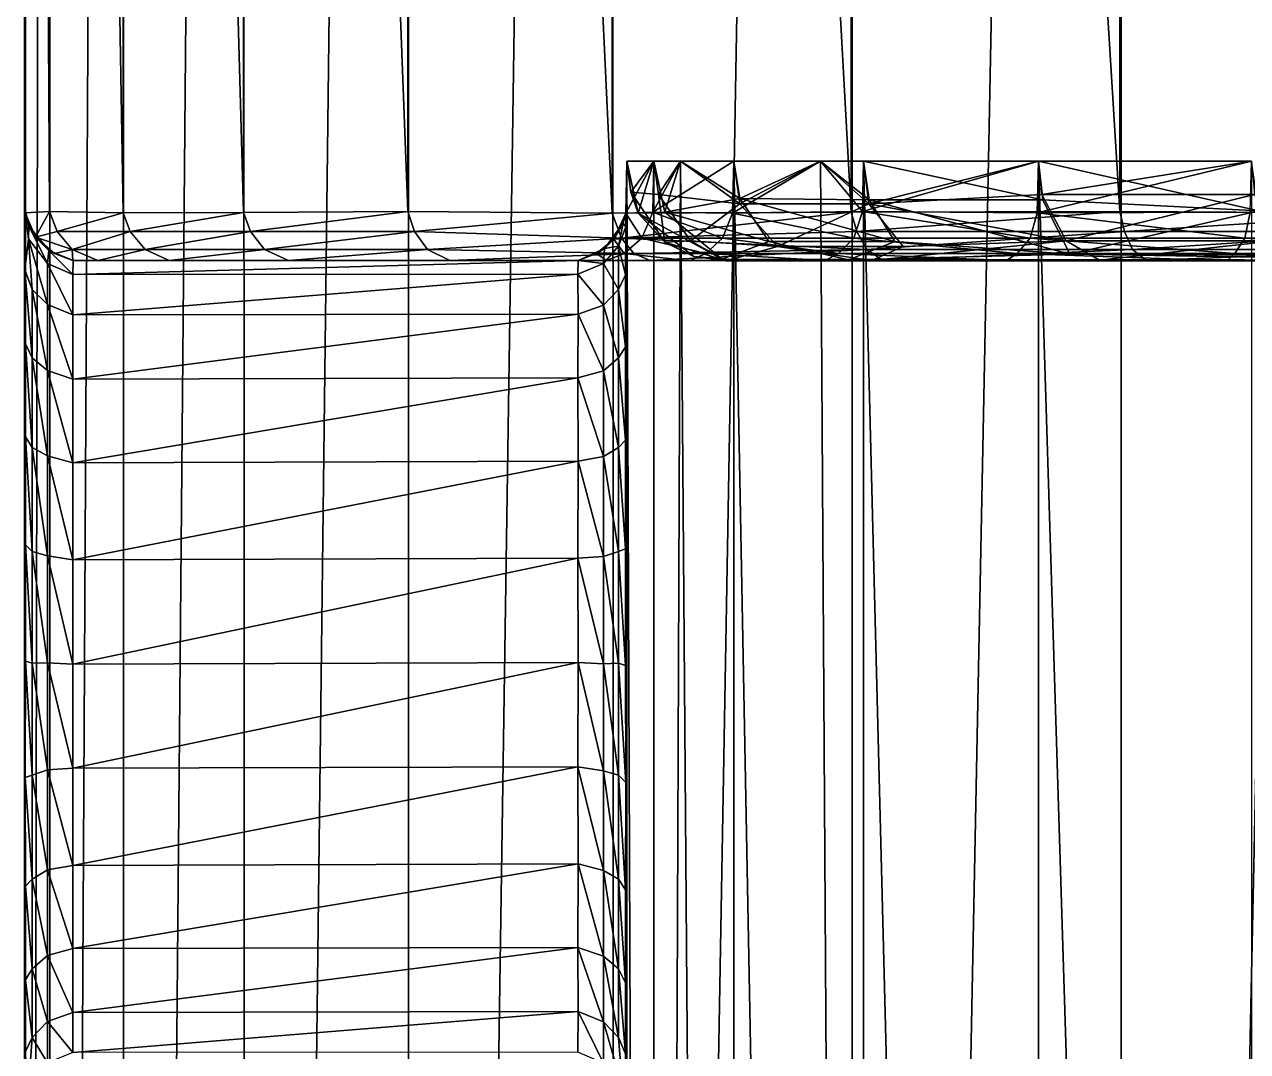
# Model space of a CAD drawing. Extents: x 1024.23 to 1033.17, y -779.2 to -772.4.
# Drawn here: x 1024.23 to 1024.839, y -776.193 to -775.682 of the extents above; entities that cross this region are included whole.
import ezdxf

# ---------------------------------------------------------------- set-up
doc = ezdxf.new("R2010")
doc.units = 0

msp = doc.modelspace()

# ---------------------------------------------------------------- linework, layer by layer
for points in [[(1024.230103, -772.426575, 4.697234), (1024.230225, -779.173706, 4.698712), (1024.242554, -772.424988, 4.855422)], [(1024.230225, -775.80426, 3.810831), (1024.230591, -775.841187, 3.857082), (1024.230103, -772.426575, 4.697234)], [(1024.230103, -772.426575, 4.697234), (1024.230591, -775.841187, 3.857082), (1024.230591, -775.88739, 3.892862)], [(1024.230103, -772.426575, 4.697234), (1024.230591, -775.88739, 3.892862), (1024.230591, -775.941223, 3.915469)], [(1024.230103, -772.426575, 4.697234), (1024.230469, -773.45697, 3.916535), (1024.230225, -775.80426, 3.810831)], [(1024.230103, -776.97345, 3.745025), (1024.230591, -777.005798, 3.810566), (1024.230103, -772.426575, 4.697234)], [(1024.230103, -772.426575, 4.697234), (1024.230591, -777.005798, 3.810566), (1024.230591, -777.041138, 3.857082)], [(1024.230103, -772.426575, 4.697234), (1024.230591, -777.041138, 3.857082), (1024.230591, -777.087341, 3.892862)], [(1024.230591, -777.087341, 3.892862), (1024.230591, -777.141235, 3.915469), (1024.230103, -772.426575, 4.697234)], [(1024.230103, -772.426575, 4.697234), (1024.230591, -777.141235, 3.915469), (1024.230469, -777.198914, 3.923844)], [(1024.230103, -772.426575, 4.697234), (1024.230469, -777.198914, 3.923844), (1024.230225, -779.173706, 4.698712)], [(1024.230591, -775.941223, 3.915469), (1024.230591, -775.999084, 3.923361), (1024.230103, -772.426575, 4.697234)], [(1024.230103, -772.426575, 4.697234), (1024.230591, -775.999084, 3.923361), (1024.230469, -776.056946, 3.916535)], [(1024.230103, -772.426575, 4.697234), (1024.230469, -776.056946, 3.916535), (1024.230103, -776.97345, 3.745025)], [(1024.242554, -772.424988, 4.855422), (1024.230225, -779.173706, 4.698712), (1024.24292, -779.175903, 4.856593)], [(1024.242554, -772.424988, 4.855422), (1024.24292, -779.175903, 4.856593), (1024.279175, -772.424438, 5.007745)], [(1024.279175, -772.424438, 5.007745), (1024.24292, -779.175903, 4.856593), (1024.279663, -779.176147, 5.009064)], [(1024.279175, -772.424438, 5.007745), (1024.279663, -779.176147, 5.009064), (1024.339111, -772.4245, 5.152732)], [(1024.339111, -772.4245, 5.152732), (1024.279663, -779.176147, 5.009064), (1024.3396, -779.175354, 5.15386)], [(1024.339111, -772.4245, 5.152732), (1024.3396, -779.175354, 5.15386), (1024.421021, -772.424988, 5.286726)], [(1024.421021, -772.424988, 5.286726), (1024.3396, -779.175354, 5.15386), (1024.421753, -779.175659, 5.287683)], [(1024.421021, -772.424988, 5.286726), (1024.421753, -779.175659, 5.287683), (1024.522827, -772.424133, 5.405822)], [(1024.522827, -772.424133, 5.405822), (1024.421753, -779.175659, 5.287683), (1024.523682, -779.176147, 5.406785)], [(1024.522827, -772.424133, 5.405822), (1024.523682, -779.176147, 5.406785), (1024.641846, -772.424683, 5.507812)], [(1024.641846, -772.424683, 5.507812), (1024.523682, -779.176147, 5.406785), (1024.642822, -779.175354, 5.508614)], [(1024.641846, -772.424683, 5.507812), (1024.642822, -779.175354, 5.508614), (1024.775635, -772.424988, 5.590033)], [(1024.775635, -772.424988, 5.590033), (1024.642822, -779.175354, 5.508614), (1024.776855, -779.175842, 5.590468)], [(1024.775635, -772.424988, 5.590033), (1024.776855, -779.175842, 5.590468), (1024.920532, -772.424133, 5.64992)], [(1024.920532, -772.424133, 5.64992), (1024.776855, -779.175842, 5.590468), (1024.921875, -779.175903, 5.650414)], [(1024.230225, -775.80426, 3.810831), (1024.230469, -773.45697, 3.916535), (1024.230591, -773.511169, 3.893895)], [(1024.230225, -775.80426, 3.810831), (1024.230591, -773.511169, 3.893895), (1024.231201, -773.554443, 3.856605)], [(1024.231201, -773.554443, 3.856605), (1024.230591, -773.593506, 3.812353), (1024.230225, -775.80426, 3.810831)], [(1024.230225, -775.80426, 3.810831), (1024.230591, -773.593506, 3.812353), (1024.230103, -773.62616, 3.744617)], [(1024.230103, -773.62616, 3.744617), (1024.230469, -773.624329, 3.498591), (1024.230469, -775.775879, 3.500543)], [(1024.230225, -775.80426, 3.810831), (1024.230103, -773.62616, 3.744617), (1024.230103, -775.773132, 3.743425)], [(1024.230103, -775.773132, 3.743425), (1024.230103, -773.62616, 3.744617), (1024.230469, -775.775879, 3.500543)], [(1024.230469, -775.775879, 3.500543), (1024.230469, -773.624329, 3.498591), (1024.242554, -775.77533, 3.34369)], [(1024.242554, -775.77533, 3.34369), (1024.230469, -773.624329, 3.498591), (1024.242798, -773.624695, 3.342476)], [(1024.242554, -775.77533, 3.34369), (1024.242798, -773.624695, 3.342476), (1024.279175, -775.77594, 3.191369)], [(1024.279175, -775.77594, 3.191369), (1024.242798, -773.624695, 3.342476), (1024.279663, -773.624207, 3.190049)], [(1024.279175, -775.77594, 3.191369), (1024.279663, -773.624207, 3.190049), (1024.339111, -775.775818, 3.046382)], [(1024.339111, -775.775818, 3.046382), (1024.279663, -773.624207, 3.190049), (1024.3396, -773.625, 3.045252)], [(1024.339111, -775.775818, 3.046382), (1024.3396, -773.625, 3.045252), (1024.421021, -775.77533, 2.912387)], [(1024.421021, -775.77533, 2.912387), (1024.3396, -773.625, 3.045252), (1024.421753, -773.624695, 2.91143)], [(1024.421021, -775.77533, 2.912387), (1024.421753, -773.624695, 2.91143), (1024.522827, -775.776184, 2.793291)], [(1024.522827, -775.776184, 2.793291), (1024.421753, -773.624695, 2.91143), (1024.523682, -773.624207, 2.792327)], [(1024.522827, -775.776184, 2.793291), (1024.523682, -773.624207, 2.792327), (1024.641846, -775.775635, 2.6913)], [(1024.641846, -775.775635, 2.6913), (1024.523682, -773.624207, 2.792327), (1024.642822, -773.625, 2.6905)], [(1024.641846, -775.775635, 2.6913), (1024.642822, -773.625, 2.6905), (1024.775635, -775.77533, 2.60908)], [(1024.775635, -775.77533, 2.60908), (1024.642822, -773.625, 2.6905), (1024.776855, -773.624512, 2.608645)], [(1024.775635, -775.77533, 2.60908), (1024.776855, -773.624512, 2.608645), (1024.920532, -775.776184, 2.549193)], [(1024.920532, -775.776184, 2.549193), (1024.776855, -773.624512, 2.608645), (1024.921875, -773.624451, 2.548699)], [(1024.529419, -777.14325, 3.916003), (1024.529419, -777.089172, 3.893895), (1024.530029, -775.750183, 4.699555)], [(1024.529419, -775.943237, 3.916003), (1024.529419, -775.88916, 3.893895), (1024.530029, -775.750183, 4.699555)], [(1024.530029, -775.750183, 4.699555), (1024.529419, -775.88916, 3.893895), (1024.529419, -775.842651, 3.85854)], [(1024.530029, -775.750183, 4.699555), (1024.529419, -775.842651, 3.85854), (1024.529419, -775.806885, 3.812354)], [(1024.529541, -775.782898, 3.755228), (1024.530029, -775.750183, 4.699555), (1024.529419, -775.806885, 3.812354)], [(1024.529419, -777.089172, 3.893895), (1024.529419, -777.042664, 3.85854), (1024.530029, -775.750183, 4.699555)], [(1024.530029, -775.750183, 4.699555), (1024.529419, -777.042664, 3.85854), (1024.529419, -777.006836, 3.812354)], [(1024.530029, -775.750183, 4.699555), (1024.529419, -777.006836, 3.812354), (1024.530029, -776.975342, 3.749626)], [(1024.530029, -775.750183, 4.699555), (1024.529541, -777.25946, 3.91587), (1024.529419, -777.201233, 3.923361)], [(1024.530029, -775.750183, 4.699555), (1024.529419, -777.201233, 3.923361), (1024.529419, -777.14325, 3.916003)], [(1024.530029, -775.750183, 4.699555), (1024.529541, -776.059448, 3.91587), (1024.529419, -776.001221, 3.923361)], [(1024.530029, -775.750183, 4.699555), (1024.529419, -776.001221, 3.923361), (1024.529419, -775.943237, 3.916003)], [(1024.529541, -775.776062, 3.500329), (1024.530029, -775.750183, 3.499557), (1024.529541, -775.782898, 3.755228)], [(1024.529541, -775.782898, 3.755228), (1024.530029, -775.750183, 3.499557), (1024.530029, -775.750183, 4.699555)], [(1024.529907, -779.174744, 4.701513), (1024.529541, -777.25946, 3.91587), (1024.530029, -775.750183, 4.699555)], [(1024.530029, -776.975342, 3.749626), (1024.529541, -776.059448, 3.91587), (1024.530029, -775.750183, 4.699555)], [(1024.542969, -775.775635, 3.363482), (1024.543457, -775.750183, 3.362995), (1024.529541, -775.776062, 3.500329)], [(1024.529541, -775.776062, 3.500329), (1024.543457, -775.750183, 3.362995), (1024.530029, -775.750183, 3.499557)], [(1024.529907, -779.174744, 4.701513), (1024.530029, -775.750183, 4.699555), (1024.543213, -779.175293, 4.836591)], [(1024.535645, -775.776062, 4.702194), (1024.543457, -775.750183, 4.836118), (1024.530029, -775.750183, 4.699555)], [(1024.543457, -775.750183, 3.362995), (1024.532104, -775.765625, 3.500167), (1024.530029, -775.750183, 3.499557)], [(1024.530029, -775.750183, 3.499557), (1024.532104, -775.765625, 3.500167), (1024.530029, -775.750183, 4.699555)], [(1024.530029, -775.750183, 4.699555), (1024.532104, -775.765625, 3.500167), (1024.535645, -775.776062, 4.702194)], [(1024.543213, -779.175293, 4.836591), (1024.530029, -775.750183, 4.699555), (1024.543457, -775.750183, 4.836118)], [(1024.545898, -775.766785, 3.363392), (1024.532104, -775.765625, 3.500167), (1024.543457, -775.750183, 3.362995)], [(1024.535645, -775.776062, 4.702194), (1024.549072, -775.775574, 4.836303), (1024.543457, -775.750183, 4.836118)], [(1024.582642, -775.776184, 3.231989), (1024.583374, -775.750183, 3.23168), (1024.542969, -775.775635, 3.363482)], [(1024.542969, -775.775635, 3.363482), (1024.583374, -775.750183, 3.23168), (1024.556763, -775.750183, 3.319254)], [(1024.542969, -775.775635, 3.363482), (1024.556763, -775.750183, 3.319254), (1024.543457, -775.750183, 3.362995)], [(1024.543213, -779.175293, 4.836591), (1024.543457, -775.750183, 4.836118), (1024.556763, -775.750183, 4.879859)], [(1024.543213, -779.175293, 4.836591), (1024.556763, -775.750183, 4.879859), (1024.583008, -779.176147, 4.96813)], [(1024.556763, -775.750183, 4.879859), (1024.543457, -775.750183, 4.836118), (1024.549072, -775.775574, 4.836303)], [(1024.543457, -775.750183, 3.362995), (1024.556763, -775.750183, 3.319254), (1024.545898, -775.766785, 3.363392)], [(1024.545898, -775.766785, 3.363392), (1024.556763, -775.750183, 3.319254), (1024.586426, -775.771484, 3.233812)], [(1024.549072, -775.775574, 4.836303), (1024.586304, -775.768799, 4.966765), (1024.556763, -775.750183, 4.879859)], [(1024.556763, -775.750183, 4.879859), (1024.586304, -775.768799, 4.966765), (1024.583374, -775.750183, 4.967433)], [(1024.556763, -775.750183, 3.319254), (1024.583374, -775.750183, 3.23168), (1024.586426, -775.771484, 3.233812)], [(1024.583008, -779.176147, 4.96813), (1024.556763, -775.750183, 4.879859), (1024.583374, -775.750183, 4.967433)], [(1024.647461, -775.77533, 3.110823), (1024.626465, -775.750183, 3.15097), (1024.582642, -775.776184, 3.231989)], [(1024.582642, -775.776184, 3.231989), (1024.626465, -775.750183, 3.15097), (1024.583374, -775.750183, 3.23168)], [(1024.583008, -779.176147, 4.96813), (1024.583374, -775.750183, 4.967433), (1024.647949, -779.175659, 5.089164)], [(1024.626465, -775.750183, 5.048143), (1024.583374, -775.750183, 4.967433), (1024.586304, -775.768799, 4.966765)], [(1024.626465, -775.750183, 3.15097), (1024.586426, -775.771484, 3.233812), (1024.583374, -775.750183, 3.23168)], [(1024.647949, -779.175659, 5.089164), (1024.583374, -775.750183, 4.967433), (1024.626465, -775.750183, 5.048143)], [(1024.650757, -775.76947, 5.086393), (1024.626465, -775.750183, 5.048143), (1024.586304, -775.768799, 4.966765)], [(1024.650635, -775.771484, 3.113373), (1024.586426, -775.771484, 3.233812), (1024.626465, -775.750183, 3.15097)], [(1024.647949, -775.750183, 5.088454), (1024.626465, -775.750183, 5.048143), (1024.650757, -775.76947, 5.086393)], [(1024.626465, -775.750183, 3.15097), (1024.647949, -775.750183, 3.110659), (1024.650635, -775.771484, 3.113373)], [(1024.647949, -779.175659, 5.089164), (1024.626465, -775.750183, 5.048143), (1024.647949, -775.750183, 5.088454)], [(1024.647461, -775.77533, 3.110823), (1024.647949, -775.750183, 3.110659), (1024.626465, -775.750183, 3.15097)], [(1024.734375, -775.77594, 3.004682), (1024.735107, -775.750183, 3.004583), (1024.647461, -775.77533, 3.110823)], [(1024.647461, -775.77533, 3.110823), (1024.735107, -775.750183, 3.004583), (1024.647949, -775.750183, 3.110659)], [(1024.650757, -775.76947, 5.086393), (1024.737305, -775.76947, 5.19197), (1024.647949, -775.750183, 5.088454)], [(1024.647949, -775.750183, 5.088454), (1024.737305, -775.76947, 5.19197), (1024.735107, -775.750183, 5.19453)], [(1024.735107, -775.750183, 3.004583), (1024.650635, -775.771484, 3.113373), (1024.647949, -775.750183, 3.110659)], [(1024.647949, -779.175659, 5.089164), (1024.647949, -775.750183, 5.088454), (1024.735107, -779.175903, 5.195254)], [(1024.735107, -779.175903, 5.195254), (1024.647949, -775.750183, 5.088454), (1024.735107, -775.750183, 5.19453)], [(1024.736816, -775.766785, 3.006298), (1024.650635, -775.771484, 3.113373), (1024.735107, -775.750183, 3.004583)], [(1024.840454, -775.775635, 2.917508), (1024.841064, -775.750183, 2.91753), (1024.734375, -775.77594, 3.004682)], [(1024.734375, -775.77594, 3.004682), (1024.841064, -775.750183, 2.91753), (1024.735107, -775.750183, 3.004583)], [(1024.737305, -775.76947, 5.19197), (1024.844727, -775.774963, 5.277847), (1024.735107, -775.750183, 5.19453)], [(1024.735107, -775.750183, 5.19453), (1024.844727, -775.774963, 5.277847), (1024.841064, -775.750183, 5.281583)], [(1024.841064, -775.750183, 2.91753), (1024.736816, -775.766785, 3.006298), (1024.735107, -775.750183, 3.004583)], [(1024.735107, -779.175903, 5.195254), (1024.735107, -775.750183, 5.19453), (1024.841309, -779.175354, 5.282087)], [(1024.841309, -779.175354, 5.282087), (1024.735107, -775.750183, 5.19453), (1024.841064, -775.750183, 5.281583)], [(1024.842651, -775.766785, 2.919572), (1024.736816, -775.766785, 3.006298), (1024.841064, -775.750183, 2.91753)], [(1024.545898, -775.766785, 3.363392), (1024.54895, -775.790466, 3.496699), (1024.532104, -775.765625, 3.500167)], [(1024.535645, -775.776062, 4.702194), (1024.532104, -775.765625, 3.500167), (1024.54895, -775.790466, 3.496699)], [(1024.545898, -775.766785, 3.363392), (1024.586426, -775.771484, 3.233812), (1024.561768, -775.789917, 3.365315)], [(1024.561768, -775.789917, 3.365315), (1024.54895, -775.790466, 3.496699), (1024.545898, -775.766785, 3.363392)], [(1024.549072, -775.775574, 4.836303), (1024.60083, -775.790161, 4.959241), (1024.586304, -775.768799, 4.966765)], [(1024.561768, -775.789917, 3.365315), (1024.586426, -775.771484, 3.233812), (1024.605103, -775.792786, 3.239915)], [(1024.650757, -775.76947, 5.086393), (1024.586304, -775.768799, 4.966765), (1024.663574, -775.790161, 5.07699)], [(1024.663574, -775.790161, 5.07699), (1024.586304, -775.768799, 4.966765), (1024.60083, -775.790161, 4.959241)], [(1024.650635, -775.771484, 3.113373), (1024.605103, -775.792786, 3.239915), (1024.586426, -775.771484, 3.233812)], [(1024.667725, -775.792786, 3.122987), (1024.605103, -775.792786, 3.239915), (1024.650635, -775.771484, 3.113373)], [(1024.748901, -775.789917, 3.016662), (1024.650635, -775.771484, 3.113373), (1024.736816, -775.766785, 3.006298)], [(1024.748901, -775.789917, 3.016662), (1024.667725, -775.792786, 3.122987), (1024.650635, -775.771484, 3.113373)], [(1024.663574, -775.790161, 5.07699), (1024.75061, -775.796509, 5.171463), (1024.650757, -775.76947, 5.086393)], [(1024.650757, -775.76947, 5.086393), (1024.75061, -775.796509, 5.171463), (1024.737305, -775.76947, 5.19197)], [(1024.842651, -775.766785, 2.919572), (1024.748901, -775.789917, 3.016662), (1024.736816, -775.766785, 3.006298)], [(1024.75061, -775.796509, 5.171463), (1024.844727, -775.774963, 5.277847), (1024.737305, -775.76947, 5.19197)], [(1024.852417, -775.789917, 2.932088), (1024.748901, -775.789917, 3.016662), (1024.842651, -775.766785, 2.919572)], [(1024.230469, -775.775879, 3.500543), (1024.2323, -775.782349, 3.699566), (1024.230103, -775.773132, 3.743425)], [(1024.230225, -775.80426, 3.810831), (1024.230103, -775.773132, 3.743425), (1024.232056, -775.788879, 3.755152)], [(1024.232056, -775.788879, 3.755152), (1024.230103, -775.773132, 3.743425), (1024.2323, -775.782349, 3.699566)], [(1024.235596, -775.788025, 3.499558), (1024.230469, -775.775879, 3.500543), (1024.242554, -775.77533, 3.34369)], [(1024.235596, -775.788025, 3.499558), (1024.2323, -775.782349, 3.699566), (1024.230469, -775.775879, 3.500543)], [(1024.235596, -775.788025, 3.499558), (1024.242554, -775.77533, 3.34369), (1024.246338, -775.785156, 3.343752)], [(1024.246338, -775.785156, 3.343752), (1024.242554, -775.77533, 3.34369), (1024.279175, -775.77594, 3.191369)], [(1024.246338, -775.785156, 3.343752), (1024.279175, -775.77594, 3.191369), (1024.282715, -775.785156, 3.191783)], [(1024.282715, -775.785156, 3.191783), (1024.279175, -775.77594, 3.191369), (1024.339111, -775.775818, 3.046382)], [(1024.282715, -775.785156, 3.191783), (1024.339111, -775.775818, 3.046382), (1024.342651, -775.785156, 3.047392)], [(1024.342651, -775.785156, 3.047392), (1024.339111, -775.775818, 3.046382), (1024.421021, -775.77533, 2.912387)], [(1024.342651, -775.785156, 3.047392), (1024.421021, -775.77533, 2.912387), (1024.424316, -775.785156, 2.914135)], [(1024.424316, -775.785156, 2.914135), (1024.421021, -775.77533, 2.912387), (1024.522827, -775.776184, 2.793291)], [(1024.424316, -775.785156, 2.914135), (1024.522827, -775.776184, 2.793291), (1024.527344, -775.788574, 2.796495)], [(1024.527344, -775.788574, 2.796495), (1024.522827, -775.776184, 2.793291), (1024.641846, -775.775635, 2.6913)], [(1024.52356, -775.789124, 3.499558), (1024.537598, -775.788574, 3.361586), (1024.529541, -775.776062, 3.500329)], [(1024.528198, -775.781067, 3.699571), (1024.52356, -775.789124, 3.499558), (1024.529541, -775.776062, 3.500329)], [(1024.527344, -775.788574, 2.796495), (1024.641846, -775.775635, 2.6913), (1024.644531, -775.785156, 2.693794)], [(1024.528198, -775.781067, 3.699571), (1024.529541, -775.776062, 3.500329), (1024.529541, -775.782898, 3.755228)], [(1024.529541, -775.776062, 3.500329), (1024.537598, -775.788574, 3.361586), (1024.542969, -775.775635, 3.363482)], [(1024.535645, -775.776062, 4.702194), (1024.577515, -775.799011, 4.825466), (1024.549072, -775.775574, 4.836303)], [(1024.563477, -775.797668, 4.69838), (1024.577515, -775.799011, 4.825466), (1024.535645, -775.776062, 4.702194)], [(1024.54895, -775.790466, 3.496699), (1024.563477, -775.797668, 4.69838), (1024.535645, -775.776062, 4.702194)], [(1024.537598, -775.788574, 3.361586), (1024.577759, -775.788574, 3.229157), (1024.542969, -775.775635, 3.363482)], [(1024.542969, -775.775635, 3.363482), (1024.577759, -775.788574, 3.229157), (1024.582642, -775.776184, 3.231989)], [(1024.577515, -775.799011, 4.825466), (1024.60083, -775.790161, 4.959241), (1024.549072, -775.775574, 4.836303)], [(1024.643066, -775.788574, 3.107118), (1024.582642, -775.776184, 3.231989), (1024.577759, -775.788574, 3.229157)], [(1024.647461, -775.77533, 3.110823), (1024.582642, -775.776184, 3.231989), (1024.643066, -775.788574, 3.107118)], [(1024.644531, -775.785156, 2.693794), (1024.641846, -775.775635, 2.6913), (1024.775635, -775.77533, 2.60908)], [(1024.643066, -775.788574, 3.107118), (1024.730957, -775.788574, 3.00016), (1024.647461, -775.77533, 3.110823)], [(1024.644531, -775.785156, 2.693794), (1024.775635, -775.77533, 2.60908), (1024.777832, -775.785156, 2.612134)], [(1024.647461, -775.77533, 3.110823), (1024.730957, -775.788574, 3.00016), (1024.734375, -775.77594, 3.004682)], [(1024.730957, -775.788574, 3.00016), (1024.837891, -775.788574, 2.912393), (1024.734375, -775.77594, 3.004682)], [(1024.734375, -775.77594, 3.004682), (1024.837891, -775.788574, 2.912393), (1024.840454, -775.775635, 2.917508)], [(1024.75061, -775.796509, 5.171463), (1024.856079, -775.798157, 5.251256), (1024.844727, -775.774963, 5.277847)], [(1024.777832, -775.785156, 2.612134), (1024.775635, -775.77533, 2.60908), (1024.920532, -775.776184, 2.549193)], [(1024.777832, -775.785156, 2.612134), (1024.920532, -775.776184, 2.549193), (1024.922241, -775.785156, 2.552325)], [(1024.837891, -775.788574, 2.912393), (1024.960083, -775.788574, 2.847192), (1024.840454, -775.775635, 2.917508)], [(1024.232056, -775.788879, 3.755152), (1024.2323, -775.782349, 3.699566), (1024.241577, -775.801086, 3.752708)], [(1024.235596, -775.788025, 3.499558), (1024.242188, -775.794617, 3.699558), (1024.2323, -775.782349, 3.699566)], [(1024.241577, -775.801086, 3.752708), (1024.2323, -775.782349, 3.699566), (1024.242188, -775.794617, 3.699558)], [(1024.518921, -775.793701, 3.699559), (1024.52356, -775.789124, 3.499558), (1024.528198, -775.781067, 3.699571)], [(1024.528198, -775.781067, 3.699571), (1024.526001, -775.79248, 3.755203), (1024.518921, -775.793701, 3.699559)], [(1024.528198, -775.781067, 3.699571), (1024.529541, -775.782898, 3.755228), (1024.526001, -775.79248, 3.755203)], [(1024.529541, -775.782898, 3.755228), (1024.529419, -775.806885, 3.812354), (1024.526001, -775.79248, 3.755203)], [(1024.230225, -775.80426, 3.810831), (1024.232056, -775.788879, 3.755152), (1024.234009, -775.814026, 3.807057)], [(1024.234009, -775.814026, 3.807057), (1024.232056, -775.788879, 3.755152), (1024.241577, -775.821655, 3.802413)], [(1024.241577, -775.821655, 3.802413), (1024.232056, -775.788879, 3.755152), (1024.241577, -775.801086, 3.752708)], [(1024.235596, -775.788025, 3.499558), (1024.246338, -775.785156, 3.343752), (1024.253906, -775.794189, 3.344313)], [(1024.244995, -775.796143, 3.499557), (1024.235596, -775.788025, 3.499558), (1024.253906, -775.794189, 3.344313)], [(1024.244995, -775.796143, 3.499557), (1024.242188, -775.794617, 3.699558), (1024.235596, -775.788025, 3.499558)], [(1024.253906, -775.794189, 3.344313), (1024.246338, -775.785156, 3.343752), (1024.282715, -775.785156, 3.191783)], [(1024.253906, -775.794189, 3.344313), (1024.282715, -775.785156, 3.191783), (1024.290161, -775.79425, 3.193527)], [(1024.290161, -775.79425, 3.193527), (1024.282715, -775.785156, 3.191783), (1024.342651, -775.785156, 3.047392)], [(1024.290161, -775.79425, 3.193527), (1024.342651, -775.785156, 3.047392), (1024.349609, -775.79425, 3.050277)], [(1024.349609, -775.79425, 3.050277), (1024.342651, -775.785156, 3.047392), (1024.424316, -775.785156, 2.914135)], [(1024.349609, -775.79425, 3.050277), (1024.424316, -775.785156, 2.914135), (1024.430786, -775.79425, 2.918088)], [(1024.430786, -775.79425, 2.918088), (1024.424316, -775.785156, 2.914135), (1024.527344, -775.788574, 2.796495)], [(1024.430786, -775.79425, 2.918088), (1024.527344, -775.788574, 2.796495), (1024.533569, -775.796143, 2.803059)], [(1024.515015, -775.796143, 3.499557), (1024.528809, -775.796143, 3.360068), (1024.52356, -775.789124, 3.499558)], [(1024.518921, -775.793701, 3.699559), (1024.515015, -775.796143, 3.499557), (1024.52356, -775.789124, 3.499558)], [(1024.52356, -775.789124, 3.499558), (1024.528809, -775.796143, 3.360068), (1024.537598, -775.788574, 3.361586)], [(1024.527344, -775.788574, 2.796495), (1024.644531, -775.785156, 2.693794), (1024.649536, -775.79425, 2.699569)], [(1024.533569, -775.796143, 2.803059), (1024.527344, -775.788574, 2.796495), (1024.649536, -775.79425, 2.699569)], [(1024.528809, -775.796143, 3.360068), (1024.569458, -775.796143, 3.225939), (1024.537598, -775.788574, 3.361586)], [(1024.537598, -775.788574, 3.361586), (1024.569458, -775.796143, 3.225939), (1024.577759, -775.788574, 3.229157)], [(1024.561768, -775.789917, 3.365315), (1024.579468, -775.799805, 3.394779), (1024.54895, -775.790466, 3.496699)], [(1024.561768, -775.789917, 3.365315), (1024.605103, -775.792786, 3.239915), (1024.579468, -775.799805, 3.394779)], [(1024.635498, -775.796143, 3.102325), (1024.577759, -775.788574, 3.229157), (1024.569458, -775.796143, 3.225939)], [(1024.643066, -775.788574, 3.107118), (1024.577759, -775.788574, 3.229157), (1024.635498, -775.796143, 3.102325)], [(1024.635498, -775.796143, 3.102325), (1024.724487, -775.796143, 2.993978), (1024.643066, -775.788574, 3.107118)], [(1024.643066, -775.788574, 3.107118), (1024.724487, -775.796143, 2.993978), (1024.730957, -775.788574, 3.00016)], [(1024.649536, -775.79425, 2.699569), (1024.644531, -775.785156, 2.693794), (1024.777832, -775.785156, 2.612134)], [(1024.649536, -775.79425, 2.699569), (1024.777832, -775.785156, 2.612134), (1024.78186, -775.794189, 2.618617)], [(1024.765503, -775.7995, 3.032293), (1024.651855, -775.799622, 3.178635), (1024.748901, -775.789917, 3.016662)], [(1024.748901, -775.789917, 3.016662), (1024.651855, -775.799622, 3.178635), (1024.667725, -775.792786, 3.122987)], [(1024.724487, -775.796143, 2.993978), (1024.832764, -775.796143, 2.905057), (1024.730957, -775.788574, 3.00016)], [(1024.730957, -775.788574, 3.00016), (1024.832764, -775.796143, 2.905057), (1024.837891, -775.788574, 2.912393)], [(1024.852417, -775.789917, 2.932088), (1024.765503, -775.7995, 3.032293), (1024.748901, -775.789917, 3.016662)], [(1024.927124, -775.799561, 2.911281), (1024.765503, -775.7995, 3.032293), (1024.852417, -775.789917, 2.932088)], [(1024.78186, -775.794189, 2.618617), (1024.777832, -775.785156, 2.612134), (1024.922241, -775.785156, 2.552325)], [(1024.78186, -775.794189, 2.618617), (1024.922241, -775.785156, 2.552325), (1024.925171, -775.79425, 2.559357)], [(1024.832764, -775.796143, 2.905057), (1024.956421, -775.796143, 2.838985), (1024.837891, -775.788574, 2.912393)], [(1024.837891, -775.788574, 2.912393), (1024.956421, -775.796143, 2.838985), (1024.960083, -775.788574, 2.847192)], [(1024.241577, -775.801086, 3.752708), (1024.242188, -775.794617, 3.699558), (1024.254272, -775.806702, 3.751856)], [(1024.25415, -775.799744, 3.499562), (1024.254395, -775.799744, 3.700145), (1024.242188, -775.794617, 3.699558)], [(1024.25415, -775.799744, 3.499562), (1024.242188, -775.794617, 3.699558), (1024.244995, -775.796143, 3.499557)], [(1024.254272, -775.806702, 3.751856), (1024.242188, -775.794617, 3.699558), (1024.254395, -775.799744, 3.700145)], [(1024.25415, -775.799744, 3.499562), (1024.244995, -775.796143, 3.499557), (1024.253906, -775.794189, 3.344313)], [(1024.25415, -775.799744, 3.499562), (1024.253906, -775.794189, 3.344313), (1024.266602, -775.799744, 3.344806)], [(1024.266602, -775.799744, 3.344806), (1024.253906, -775.794189, 3.344313), (1024.290161, -775.79425, 3.193527)], [(1024.266602, -775.799744, 3.344806), (1024.290161, -775.79425, 3.193527), (1024.302124, -775.799622, 3.196256)], [(1024.302124, -775.799622, 3.196256), (1024.290161, -775.79425, 3.193527), (1024.349609, -775.79425, 3.050277)], [(1024.302124, -775.799622, 3.196256), (1024.349609, -775.79425, 3.050277), (1024.361572, -775.799744, 3.054683)], [(1024.361572, -775.799744, 3.054683), (1024.349609, -775.79425, 3.050277), (1024.430786, -775.79425, 2.918088)], [(1024.361572, -775.799744, 3.054683), (1024.430786, -775.79425, 2.918088), (1024.441895, -775.799744, 2.924313)], [(1024.441895, -775.799744, 2.924313), (1024.430786, -775.79425, 2.918088), (1024.533569, -775.796143, 2.803059)], [(1024.441895, -775.799744, 2.924313), (1024.533569, -775.796143, 2.803059), (1024.541626, -775.799744, 2.808109)], [(1024.505737, -775.799744, 3.49955), (1024.519897, -775.799744, 3.356575), (1024.515015, -775.796143, 3.499557)], [(1024.505859, -775.799683, 3.69898), (1024.505737, -775.799744, 3.49955), (1024.515015, -775.796143, 3.499557)], [(1024.505859, -775.799683, 3.69898), (1024.515015, -775.796143, 3.499557), (1024.518921, -775.793701, 3.699559)], [(1024.518921, -775.793701, 3.699559), (1024.518433, -775.801208, 3.75305), (1024.505859, -775.799683, 3.69898)], [(1024.515015, -775.796143, 3.499557), (1024.519897, -775.799744, 3.356575), (1024.528809, -775.796143, 3.360068)], [(1024.518921, -775.793701, 3.699559), (1024.526001, -775.79248, 3.755203), (1024.518433, -775.801208, 3.75305)], [(1024.526001, -775.79248, 3.755203), (1024.526001, -775.814026, 3.807057), (1024.518433, -775.801208, 3.75305)], [(1024.519897, -775.799744, 3.356575), (1024.561279, -775.799805, 3.220479), (1024.528809, -775.796143, 3.360068)], [(1024.526001, -775.79248, 3.755203), (1024.529419, -775.806885, 3.812354), (1024.526001, -775.814026, 3.807057)], [(1024.528809, -775.796143, 3.360068), (1024.561279, -775.799805, 3.220479), (1024.569458, -775.796143, 3.225939)], [(1024.541626, -775.799744, 2.808109), (1024.533569, -775.796143, 2.803059), (1024.649536, -775.79425, 2.699569)], [(1024.541626, -775.799744, 2.808109), (1024.649536, -775.79425, 2.699569), (1024.657593, -775.799622, 2.708786)], [(1024.54895, -775.790466, 3.496699), (1024.579468, -775.799805, 3.394779), (1024.563477, -775.797668, 4.69838)], [(1024.628662, -775.799744, 3.095739), (1024.569458, -775.796143, 3.225939), (1024.561279, -775.799805, 3.220479)], [(1024.635498, -775.796143, 3.102325), (1024.569458, -775.796143, 3.225939), (1024.628662, -775.799744, 3.095739)], [(1024.577515, -775.799011, 4.825466), (1024.640381, -775.799316, 5.00293), (1024.60083, -775.790161, 4.959241)], [(1024.579468, -775.799805, 3.394779), (1024.605103, -775.792786, 3.239915), (1024.651855, -775.799622, 3.178635)], [(1024.663574, -775.790161, 5.07699), (1024.60083, -775.790161, 4.959241), (1024.640381, -775.799316, 5.00293)], [(1024.667725, -775.792786, 3.122987), (1024.651855, -775.799622, 3.178635), (1024.605103, -775.792786, 3.239915)], [(1024.628662, -775.799744, 3.095739), (1024.719116, -775.799744, 2.986197), (1024.635498, -775.796143, 3.102325)], [(1024.635498, -775.796143, 3.102325), (1024.719116, -775.799744, 2.986197), (1024.724487, -775.796143, 2.993978)], [(1024.640381, -775.799316, 5.00293), (1024.75061, -775.796509, 5.171463), (1024.663574, -775.790161, 5.07699)], [(1024.657593, -775.799622, 2.708786), (1024.649536, -775.79425, 2.699569), (1024.78186, -775.794189, 2.618617)], [(1024.657593, -775.799622, 2.708786), (1024.78186, -775.794189, 2.618617), (1024.78894, -775.799744, 2.629219)], [(1024.719116, -775.799744, 2.986197), (1024.828979, -775.799805, 2.895977), (1024.724487, -775.796143, 2.993978)], [(1024.724487, -775.796143, 2.993978), (1024.828979, -775.799805, 2.895977), (1024.832764, -775.796143, 2.905057)], [(1024.78894, -775.799744, 2.629219), (1024.78186, -775.794189, 2.618617), (1024.925171, -775.79425, 2.559357)], [(1024.78894, -775.799744, 2.629219), (1024.925171, -775.79425, 2.559357), (1024.930542, -775.799744, 2.570938)], [(1024.828979, -775.799805, 2.895977), (1024.954346, -775.799744, 2.829747), (1024.832764, -775.796143, 2.905057)], [(1024.832764, -775.796143, 2.905057), (1024.954346, -775.799744, 2.829747), (1024.956421, -775.796143, 2.838985)], [(1024.241577, -775.821655, 3.802413), (1024.241577, -775.801086, 3.752708), (1024.254272, -775.826782, 3.800154)], [(1024.254272, -775.826782, 3.800154), (1024.241577, -775.801086, 3.752708), (1024.254272, -775.806702, 3.751856)], [(1024.505737, -775.799744, 3.49955), (1024.254395, -775.799744, 3.700145), (1024.25415, -775.799744, 3.499562)], [(1024.505737, -775.799744, 3.49955), (1024.25415, -775.799744, 3.499562), (1024.519897, -775.799744, 3.356575)], [(1024.519897, -775.799744, 3.356575), (1024.25415, -775.799744, 3.499562), (1024.266602, -775.799744, 3.344806)], [(1024.505737, -775.806458, 3.751015), (1024.254272, -775.806702, 3.751856), (1024.505859, -775.799683, 3.69898)], [(1024.505859, -775.799683, 3.69898), (1024.254272, -775.806702, 3.751856), (1024.254395, -775.799744, 3.700145)], [(1024.505859, -775.799683, 3.69898), (1024.254395, -775.799744, 3.700145), (1024.505737, -775.799744, 3.49955)], [(1024.266602, -775.799744, 3.344806), (1024.302124, -775.799622, 3.196256), (1024.561279, -775.799805, 3.220479)], [(1024.519897, -775.799744, 3.356575), (1024.266602, -775.799744, 3.344806), (1024.561279, -775.799805, 3.220479)], [(1024.561279, -775.799805, 3.220479), (1024.302124, -775.799622, 3.196256), (1024.361572, -775.799744, 3.054683)], [(1024.561279, -775.799805, 3.220479), (1024.361572, -775.799744, 3.054683), (1024.628662, -775.799744, 3.095739)], [(1024.628662, -775.799744, 3.095739), (1024.361572, -775.799744, 3.054683), (1024.441895, -775.799744, 2.924313)], [(1024.628662, -775.799744, 3.095739), (1024.441895, -775.799744, 2.924313), (1024.719116, -775.799744, 2.986197)], [(1024.719116, -775.799744, 2.986197), (1024.441895, -775.799744, 2.924313), (1024.541626, -775.799744, 2.808109)], [(1024.505859, -775.799683, 3.69898), (1024.518433, -775.801208, 3.75305), (1024.505737, -775.806458, 3.751015)], [(1024.518433, -775.801208, 3.75305), (1024.518433, -775.821838, 3.802722), (1024.505737, -775.806458, 3.751015)], [(1024.518433, -775.801208, 3.75305), (1024.526001, -775.814026, 3.807057), (1024.518433, -775.821838, 3.802722)], [(1024.828979, -775.799805, 2.895977), (1024.541626, -775.799744, 2.808109), (1024.657593, -775.799622, 2.708786)], [(1024.719116, -775.799744, 2.986197), (1024.541626, -775.799744, 2.808109), (1024.828979, -775.799805, 2.895977)], [(1024.563477, -775.797668, 4.69838), (1024.579468, -775.799805, 3.394779), (1024.577515, -775.799011, 4.825466)], [(1024.579468, -775.799805, 3.394779), (1025.400024, -775.800171, 4.099556), (1024.577515, -775.799011, 4.825466)], [(1025.400024, -775.800171, 4.099556), (1025.410278, -775.800171, 4.177203), (1024.577515, -775.799011, 4.825466)], [(1024.577515, -775.799011, 4.825466), (1025.410278, -775.800171, 4.177203), (1025.440186, -775.800171, 4.249556)], [(1024.577515, -775.799011, 4.825466), (1025.440186, -775.800171, 4.249556), (1025.487915, -775.800171, 4.311688)], [(1024.577515, -775.799011, 4.825466), (1025.487915, -775.800171, 4.311688), (1024.640381, -775.799316, 5.00293)], [(1024.579468, -775.799805, 3.394779), (1024.651855, -775.799622, 3.178635), (1025.487915, -775.800171, 3.887425)], [(1025.410278, -775.800171, 4.021911), (1025.400024, -775.800171, 4.099556), (1024.579468, -775.799805, 3.394779)], [(1024.579468, -775.799805, 3.394779), (1025.487915, -775.800171, 3.887425), (1025.440186, -775.800171, 3.949557)], [(1024.579468, -775.799805, 3.394779), (1025.440186, -775.800171, 3.949557), (1025.410278, -775.800171, 4.021911)], [(1024.75061, -775.796509, 5.171463), (1024.640381, -775.799316, 5.00293), (1025.487915, -775.800171, 4.311688)], [(1025.550049, -775.800171, 3.839749), (1024.651855, -775.799622, 3.178635), (1024.765503, -775.7995, 3.032293)], [(1025.487915, -775.800171, 3.887425), (1024.651855, -775.799622, 3.178635), (1025.550049, -775.800171, 3.839749)], [(1024.828979, -775.799805, 2.895977), (1024.657593, -775.799622, 2.708786), (1024.78894, -775.799744, 2.629219)], [(1025.487915, -775.800171, 4.311688), (1024.856079, -775.798157, 5.251256), (1024.75061, -775.796509, 5.171463)], [(1025.550049, -775.800171, 3.839749), (1024.765503, -775.7995, 3.032293), (1024.927124, -775.799561, 2.911281)], [(1024.930542, -775.799744, 2.570938), (1024.954346, -775.799744, 2.829747), (1024.78894, -775.799744, 2.629219)], [(1024.78894, -775.799744, 2.629219), (1024.954346, -775.799744, 2.829747), (1024.828979, -775.799805, 2.895977)], [(1024.230591, -775.841187, 3.857082), (1024.230225, -775.80426, 3.810831), (1024.234009, -775.848083, 3.851585)], [(1024.234009, -775.848083, 3.851585), (1024.230225, -775.80426, 3.810831), (1024.234009, -775.814026, 3.807057)], [(1024.505859, -775.826355, 3.799402), (1024.254272, -775.826782, 3.800154), (1024.505737, -775.806458, 3.751015)], [(1024.505737, -775.806458, 3.751015), (1024.254272, -775.826782, 3.800154), (1024.254272, -775.806702, 3.751856)], [(1024.505737, -775.806458, 3.751015), (1024.518433, -775.821838, 3.802722), (1024.505859, -775.826355, 3.799402)], [(1024.529419, -775.806885, 3.812354), (1024.529419, -775.842651, 3.85854), (1024.526001, -775.814026, 3.807057)], [(1024.234009, -775.848083, 3.851585), (1024.234009, -775.814026, 3.807057), (1024.241577, -775.85437, 3.845109)], [(1024.241577, -775.85437, 3.845109), (1024.234009, -775.814026, 3.807057), (1024.241577, -775.821655, 3.802413)], [(1024.526001, -775.814026, 3.807057), (1024.526001, -775.848083, 3.851585), (1024.518433, -775.821838, 3.802722)], [(1024.526001, -775.814026, 3.807057), (1024.529419, -775.842651, 3.85854), (1024.526001, -775.848083, 3.851585)], [(1024.241577, -775.85437, 3.845109), (1024.241577, -775.821655, 3.802413), (1024.254272, -775.858704, 3.841599)], [(1024.254272, -775.858704, 3.841599), (1024.241577, -775.821655, 3.802413), (1024.254272, -775.826782, 3.800154)], [(1024.505737, -775.858154, 3.840983), (1024.254272, -775.858704, 3.841599), (1024.505859, -775.826355, 3.799402)], [(1024.505859, -775.826355, 3.799402), (1024.254272, -775.858704, 3.841599), (1024.254272, -775.826782, 3.800154)], [(1024.505859, -775.826355, 3.799402), (1024.518433, -775.854614, 3.845359), (1024.505737, -775.858154, 3.840983)], [(1024.518433, -775.821838, 3.802722), (1024.518433, -775.854614, 3.845359), (1024.505859, -775.826355, 3.799402)], [(1024.518433, -775.821838, 3.802722), (1024.526001, -775.848083, 3.851585), (1024.518433, -775.854614, 3.845359)], [(1024.230591, -775.88739, 3.892862), (1024.230591, -775.841187, 3.857082), (1024.234009, -775.8927, 3.885752)], [(1024.234009, -775.8927, 3.885752), (1024.230591, -775.841187, 3.857082), (1024.234009, -775.848083, 3.851585)], [(1024.529419, -775.842651, 3.85854), (1024.529419, -775.88916, 3.893895), (1024.526001, -775.848083, 3.851585)], [(1024.234009, -775.8927, 3.885752), (1024.234009, -775.848083, 3.851585), (1024.241577, -775.896973, 3.877887)], [(1024.241577, -775.896973, 3.877887), (1024.234009, -775.848083, 3.851585), (1024.241577, -775.85437, 3.845109)], [(1024.526001, -775.848083, 3.851585), (1024.526001, -775.8927, 3.885752), (1024.518433, -775.854614, 3.845359)], [(1024.526001, -775.848083, 3.851585), (1024.529419, -775.88916, 3.893895), (1024.526001, -775.8927, 3.885752)], [(1024.241577, -775.896973, 3.877887), (1024.241577, -775.85437, 3.845109), (1024.254272, -775.90033, 3.873363)], [(1024.254272, -775.90033, 3.873363), (1024.241577, -775.85437, 3.845109), (1024.254272, -775.858704, 3.841599)], [(1024.518433, -775.854614, 3.845359), (1024.518433, -775.897278, 3.878066), (1024.505737, -775.858154, 3.840983)], [(1024.518433, -775.854614, 3.845359), (1024.526001, -775.8927, 3.885752), (1024.518433, -775.897278, 3.878066)], [(1024.505859, -775.899597, 3.872928), (1024.254272, -775.90033, 3.873363), (1024.505737, -775.858154, 3.840983)], [(1024.505737, -775.858154, 3.840983), (1024.254272, -775.90033, 3.873363), (1024.254272, -775.858704, 3.841599)], [(1024.505737, -775.858154, 3.840983), (1024.518433, -775.897278, 3.878066), (1024.505859, -775.899597, 3.872928)], [(1024.230591, -775.941223, 3.915469), (1024.230591, -775.88739, 3.892862), (1024.234009, -775.944519, 3.907231)], [(1024.234009, -775.944519, 3.907231), (1024.230591, -775.88739, 3.892862), (1024.234009, -775.8927, 3.885752)], [(1024.234009, -775.944519, 3.907231), (1024.234009, -775.8927, 3.885752), (1024.241577, -775.946655, 3.898512)], [(1024.241577, -775.946655, 3.898512), (1024.234009, -775.8927, 3.885752), (1024.241577, -775.896973, 3.877887)], [(1024.526001, -775.8927, 3.885752), (1024.526001, -775.944519, 3.907231), (1024.518433, -775.897278, 3.878066)], [(1024.529419, -775.88916, 3.893895), (1024.529419, -775.943237, 3.916003), (1024.526001, -775.8927, 3.885752)], [(1024.526001, -775.8927, 3.885752), (1024.529419, -775.943237, 3.916003), (1024.526001, -775.944519, 3.907231)], [(1024.241577, -775.946655, 3.898512), (1024.241577, -775.896973, 3.877887), (1024.254272, -775.948669, 3.893283)], [(1024.254272, -775.948669, 3.893283), (1024.241577, -775.896973, 3.877887), (1024.254272, -775.90033, 3.873363)], [(1024.505737, -775.947876, 3.893057), (1024.254272, -775.948669, 3.893283), (1024.505859, -775.899597, 3.872928)], [(1024.505859, -775.899597, 3.872928), (1024.254272, -775.948669, 3.893283), (1024.254272, -775.90033, 3.873363)], [(1024.505859, -775.899597, 3.872928), (1024.518433, -775.947021, 3.898604), (1024.505737, -775.947876, 3.893057)], [(1024.518433, -775.897278, 3.878066), (1024.518433, -775.947021, 3.898604), (1024.505859, -775.899597, 3.872928)], [(1024.518433, -775.897278, 3.878066), (1024.526001, -775.944519, 3.907231), (1024.518433, -775.947021, 3.898604)], [(1024.230591, -775.999084, 3.923361), (1024.230591, -775.941223, 3.915469), (1024.234009, -776.000183, 3.914557)], [(1024.234009, -776.000183, 3.914557), (1024.230591, -775.941223, 3.915469), (1024.234009, -775.944519, 3.907231)], [(1024.234009, -776.000183, 3.914557), (1024.234009, -775.944519, 3.907231), (1024.241577, -776, 3.905577)], [(1024.241577, -776, 3.905577), (1024.234009, -775.944519, 3.907231), (1024.241577, -775.946655, 3.898512)], [(1024.241577, -776, 3.905577), (1024.241577, -775.946655, 3.898512), (1024.254272, -776.00061, 3.9)], [(1024.254272, -776.00061, 3.9), (1024.241577, -775.946655, 3.898512), (1024.254272, -775.948669, 3.893283)], [(1024.505859, -775.999756, 3.9), (1024.254272, -776.00061, 3.9), (1024.505737, -775.947876, 3.893057)], [(1024.505737, -775.947876, 3.893057), (1024.254272, -776.00061, 3.9), (1024.254272, -775.948669, 3.893283)], [(1024.518433, -775.947021, 3.898604), (1024.518433, -776.000366, 3.905577), (1024.505737, -775.947876, 3.893057)], [(1024.505737, -775.947876, 3.893057), (1024.518433, -776.000366, 3.905577), (1024.505859, -775.999756, 3.9)], [(1024.526001, -775.944519, 3.907231), (1024.526001, -776.000183, 3.914557), (1024.518433, -775.947021, 3.898604)], [(1024.518433, -775.947021, 3.898604), (1024.526001, -776.000183, 3.914557), (1024.518433, -776.000366, 3.905577)], [(1024.529419, -775.943237, 3.916003), (1024.529419, -776.001221, 3.923361), (1024.526001, -775.944519, 3.907231)], [(1024.526001, -775.944519, 3.907231), (1024.529419, -776.001221, 3.923361), (1024.526001, -776.000183, 3.914557)], [(1024.230469, -776.056946, 3.916535), (1024.230591, -775.999084, 3.923361), (1024.234009, -776.055786, 3.907231)], [(1024.234009, -776.055786, 3.907231), (1024.230591, -775.999084, 3.923361), (1024.234009, -776.000183, 3.914557)], [(1024.241577, -776.053284, 3.898604), (1024.234009, -776.000183, 3.914557), (1024.241577, -776, 3.905577)], [(1024.234009, -776.055786, 3.907231), (1024.234009, -776.000183, 3.914557), (1024.241577, -776.053284, 3.898604)], [(1024.241577, -776.053284, 3.898604), (1024.241577, -776, 3.905577), (1024.254272, -776.052429, 3.893057)], [(1024.254272, -776.052429, 3.893057), (1024.241577, -776, 3.905577), (1024.254272, -776.00061, 3.9)], [(1024.254272, -776.00061, 3.9), (1024.505859, -775.999756, 3.9), (1024.254272, -776.052429, 3.893057)], [(1024.254272, -776.052429, 3.893057), (1024.505859, -775.999756, 3.9), (1024.505737, -776.051636, 3.893283)], [(1024.505859, -775.999756, 3.9), (1024.518433, -776.05365, 3.898512), (1024.505737, -776.051636, 3.893283)], [(1024.518433, -776.000366, 3.905577), (1024.518433, -776.05365, 3.898512), (1024.505859, -775.999756, 3.9)], [(1024.526001, -776.000183, 3.914557), (1024.526001, -776.055786, 3.907231), (1024.518433, -776.000366, 3.905577)], [(1024.518433, -776.000366, 3.905577), (1024.526001, -776.055786, 3.907231), (1024.518433, -776.05365, 3.898512)], [(1024.529419, -776.001221, 3.923361), (1024.529541, -776.059448, 3.91587), (1024.526001, -776.000183, 3.914557)], [(1024.526001, -776.000183, 3.914557), (1024.529541, -776.059448, 3.91587), (1024.526001, -776.055786, 3.907231)], [(1024.254272, -776.052429, 3.893057), (1024.505737, -776.051636, 3.893283), (1024.254272, -776.100769, 3.872928)], [(1024.254272, -776.100769, 3.872928), (1024.505737, -776.051636, 3.893283), (1024.505859, -776.099976, 3.873363)], [(1024.518433, -776.05365, 3.898512), (1024.518433, -776.103333, 3.877887), (1024.505737, -776.051636, 3.893283)], [(1024.505737, -776.051636, 3.893283), (1024.518433, -776.103333, 3.877887), (1024.505859, -776.099976, 3.873363)], [(1024.230103, -776.97345, 3.745025), (1024.230469, -776.056946, 3.916535), (1024.230591, -776.111145, 3.893895)], [(1024.234009, -776.107666, 3.885752), (1024.230469, -776.056946, 3.916535), (1024.234009, -776.055786, 3.907231)], [(1024.230591, -776.111145, 3.893895), (1024.230469, -776.056946, 3.916535), (1024.234009, -776.107666, 3.885752)], [(1024.241577, -776.103027, 3.878066), (1024.234009, -776.055786, 3.907231), (1024.241577, -776.053284, 3.898604)], [(1024.234009, -776.107666, 3.885752), (1024.234009, -776.055786, 3.907231), (1024.241577, -776.103027, 3.878066)], [(1024.254272, -776.100769, 3.872928), (1024.241577, -776.053284, 3.898604), (1024.254272, -776.052429, 3.893057)], [(1024.241577, -776.103027, 3.878066), (1024.241577, -776.053284, 3.898604), (1024.254272, -776.100769, 3.872928)], [(1024.526001, -776.055786, 3.907231), (1024.526001, -776.107666, 3.885752), (1024.518433, -776.05365, 3.898512)], [(1024.518433, -776.05365, 3.898512), (1024.526001, -776.107666, 3.885752), (1024.518433, -776.103333, 3.877887)], [(1024.529541, -776.059448, 3.91587), (1024.529419, -776.112976, 3.892862), (1024.526001, -776.055786, 3.907231)], [(1024.526001, -776.055786, 3.907231), (1024.529419, -776.112976, 3.892862), (1024.526001, -776.107666, 3.885752)], [(1024.530029, -776.975342, 3.749626), (1024.529419, -776.112976, 3.892862), (1024.529541, -776.059448, 3.91587)], [(1024.254272, -776.100769, 3.872928), (1024.505859, -776.099976, 3.873363), (1024.254272, -776.142212, 3.840983)], [(1024.254272, -776.142212, 3.840983), (1024.505859, -776.099976, 3.873363), (1024.505737, -776.141602, 3.841599)], [(1024.505859, -776.099976, 3.873363), (1024.518433, -776.145935, 3.845109), (1024.505737, -776.141602, 3.841599)], [(1024.518433, -776.103333, 3.877887), (1024.518433, -776.145935, 3.845109), (1024.505859, -776.099976, 3.873363)], [(1024.241577, -776.145691, 3.845359), (1024.234009, -776.107666, 3.885752), (1024.241577, -776.103027, 3.878066)], [(1024.254272, -776.142212, 3.840983), (1024.241577, -776.103027, 3.878066), (1024.254272, -776.100769, 3.872928)], [(1024.241577, -776.145691, 3.845359), (1024.241577, -776.103027, 3.878066), (1024.254272, -776.142212, 3.840983)], [(1024.526001, -776.107666, 3.885752), (1024.526001, -776.152222, 3.851585), (1024.518433, -776.103333, 3.877887)], [(1024.518433, -776.103333, 3.877887), (1024.526001, -776.152222, 3.851585), (1024.518433, -776.145935, 3.845109)], [(1024.230103, -776.97345, 3.745025), (1024.230591, -776.111145, 3.893895), (1024.230591, -776.157654, 3.85854)], [(1024.234009, -776.152222, 3.851585), (1024.230591, -776.111145, 3.893895), (1024.234009, -776.107666, 3.885752)], [(1024.230591, -776.157654, 3.85854), (1024.230591, -776.111145, 3.893895), (1024.234009, -776.152222, 3.851585)], [(1024.234009, -776.152222, 3.851585), (1024.234009, -776.107666, 3.885752), (1024.241577, -776.145691, 3.845359)], [(1024.529419, -776.112976, 3.892862), (1024.529419, -776.15918, 3.857082), (1024.526001, -776.107666, 3.885752)], [(1024.526001, -776.107666, 3.885752), (1024.529419, -776.15918, 3.857082), (1024.526001, -776.152222, 3.851585)], [(1024.529419, -776.15918, 3.857082), (1024.529419, -776.112976, 3.892862), (1024.530029, -776.975342, 3.749626)], [(1024.254272, -776.174011, 3.799402), (1024.241577, -776.145691, 3.845359), (1024.254272, -776.142212, 3.840983)], [(1024.254272, -776.142212, 3.840983), (1024.505737, -776.141602, 3.841599), (1024.254272, -776.174011, 3.799402)], [(1024.254272, -776.174011, 3.799402), (1024.505737, -776.141602, 3.841599), (1024.505859, -776.173523, 3.800154)], [(1024.518433, -776.145935, 3.845109), (1024.518433, -776.178711, 3.802413), (1024.505737, -776.141602, 3.841599)], [(1024.505737, -776.141602, 3.841599), (1024.518433, -776.178711, 3.802413), (1024.505859, -776.173523, 3.800154)], [(1024.241577, -776.178528, 3.802722), (1024.234009, -776.152222, 3.851585), (1024.241577, -776.145691, 3.845359)], [(1024.241577, -776.178528, 3.802722), (1024.241577, -776.145691, 3.845359), (1024.254272, -776.174011, 3.799402)], [(1024.526001, -776.152222, 3.851585), (1024.526001, -776.186401, 3.807057), (1024.518433, -776.145935, 3.845109)], [(1024.518433, -776.145935, 3.845109), (1024.526001, -776.186401, 3.807057), (1024.518433, -776.178711, 3.802413)], [(1024.234009, -776.186401, 3.807057), (1024.230591, -776.157654, 3.85854), (1024.234009, -776.152222, 3.851585)], [(1024.234009, -776.186401, 3.807057), (1024.234009, -776.152222, 3.851585), (1024.241577, -776.178528, 3.802722)], [(1024.529419, -776.15918, 3.857082), (1024.529419, -776.194519, 3.810566), (1024.526001, -776.152222, 3.851585)], [(1024.526001, -776.152222, 3.851585), (1024.529419, -776.194519, 3.810566), (1024.526001, -776.186401, 3.807057)], [(1024.230591, -776.157654, 3.85854), (1024.230591, -776.193481, 3.812354), (1024.230103, -776.97345, 3.745025)], [(1024.230591, -776.193481, 3.812354), (1024.230591, -776.157654, 3.85854), (1024.234009, -776.186401, 3.807057)], [(1024.529419, -776.194519, 3.810566), (1024.529419, -776.15918, 3.857082), (1024.530029, -776.975342, 3.749626)], [(1024.254272, -776.174011, 3.799402), (1024.505859, -776.173523, 3.800154), (1024.254272, -776.193909, 3.751015)], [(1024.254272, -776.193909, 3.751015), (1024.505859, -776.173523, 3.800154), (1024.505737, -776.193665, 3.751856)], [(1024.505859, -776.173523, 3.800154), (1024.518433, -776.199219, 3.752708), (1024.505737, -776.193665, 3.751856)], [(1024.518433, -776.178711, 3.802413), (1024.518433, -776.199219, 3.752708), (1024.505859, -776.173523, 3.800154)], [(1024.241577, -776.199097, 3.75305), (1024.234009, -776.186401, 3.807057), (1024.241577, -776.178528, 3.802722)], [(1024.254272, -776.193909, 3.751015), (1024.241577, -776.178528, 3.802722), (1024.254272, -776.174011, 3.799402)], [(1024.241577, -776.199097, 3.75305), (1024.241577, -776.178528, 3.802722), (1024.254272, -776.193909, 3.751015)], [(1024.526001, -776.186401, 3.807057), (1024.527954, -776.211426, 3.755152), (1024.518433, -776.178711, 3.802413)], [(1024.518433, -776.178711, 3.802413), (1024.527954, -776.211426, 3.755152), (1024.518433, -776.199219, 3.752708)], [(1024.232056, -776.210938, 3.757059), (1024.230591, -776.193481, 3.812354), (1024.234009, -776.186401, 3.807057)], [(1024.232056, -776.210938, 3.757059), (1024.234009, -776.186401, 3.807057), (1024.241577, -776.199097, 3.75305)], [(1024.529419, -776.194519, 3.810566), (1024.527954, -776.211426, 3.755152), (1024.526001, -776.186401, 3.807057)]]:
    msp.add_3dface(points)

doc.saveas('drawing.dxf')
